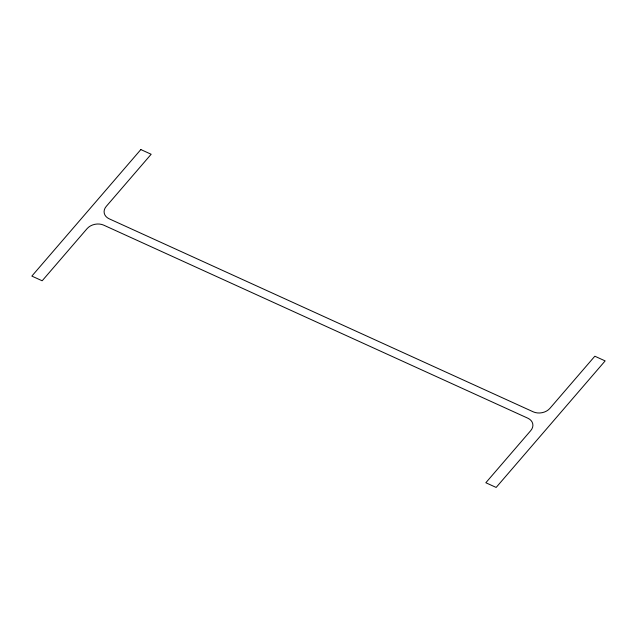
<?xml version="1.0" encoding="UTF-8"?>
<svg xmlns="http://www.w3.org/2000/svg" width="637" height="637" viewBox="0 0 637 637"><rect width="100%" height="100%" fill="white"/><g stroke="black" fill="none" stroke-linecap="round" stroke-linejoin="round"><path stroke-width="0.96" d="M140.849 149.56L31.85 276.092L42.169 280.79L87.086 228.643A12.023 9.006 -9.8 0 1 103.727 225.156L527.802 418.191A12.023 9.006 -9.8 0 1 530.756 430.596L485.84 482.742L496.151 487.44L605.15 360.908L594.831 356.21L549.914 408.357A12.023 9.006 -9.8 0 1 533.273 411.844L109.198 218.81A12.023 9.006 -9.8 0 1 106.244 206.404L151.16 154.258L140.849 149.56"/></g></svg>
